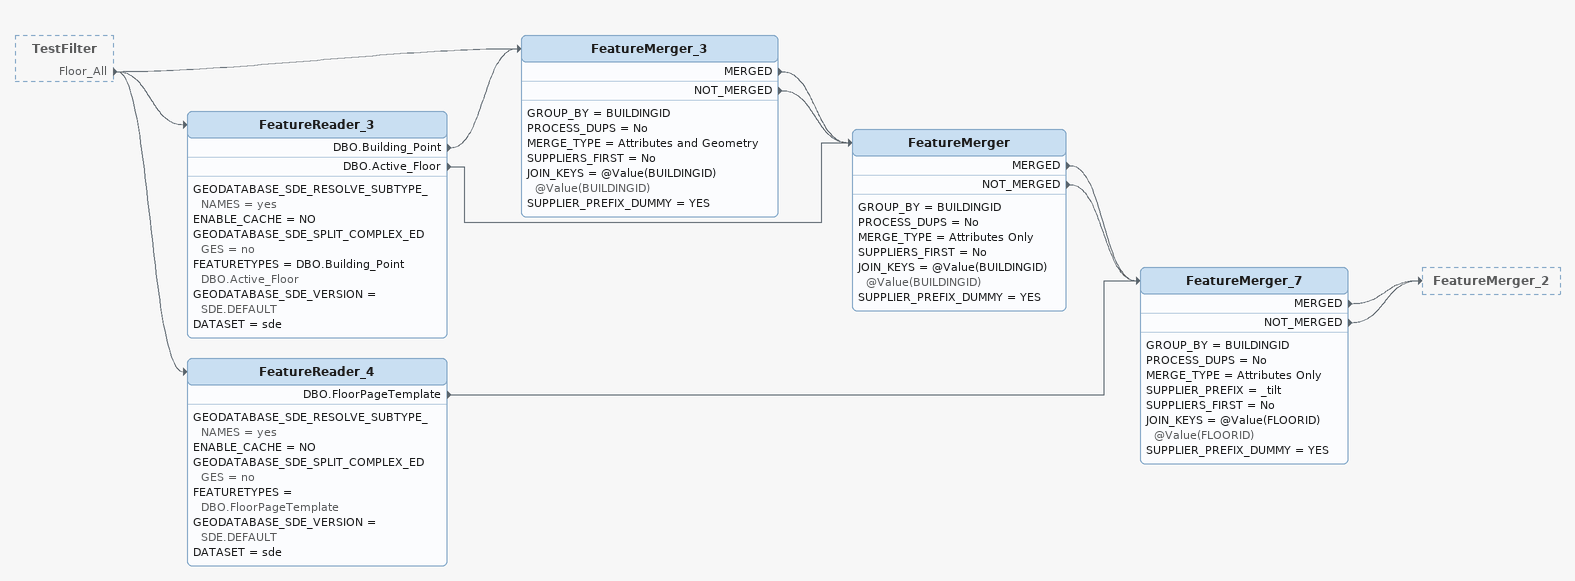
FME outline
TestFilter [outside]
    Floor_All -> FeatureMerger_3
    Floor_All -> FeatureReader_3
    Floor_All -> FeatureReader_4
FeatureReader_3
    GEODATABASE_SDE_RESOLVE_SUBTYPE_NAMES = yes
    ENABLE_CACHE = NO
    GEODATABASE_SDE_SPLIT_COMPLEX_EDGES = no
    FEATURETYPES = DBO.Building_Point DBO.Active_Floor
    GEODATABASE_SDE_VERSION = SDE.DEFAULT
    DATASET = sde
    DBO.Building_Point -> FeatureMerger_3
    DBO.Active_Floor -> FeatureMerger
FeatureMerger_3
    GROUP_BY = BUILDINGID
    PROCESS_DUPS = No
    MERGE_TYPE = Attributes and Geometry
    SUPPLIERS_FIRST = No
    JOIN_KEYS = @Value(BUILDINGID) @Value(BUILDINGID)
    SUPPLIER_PREFIX_DUMMY = YES
    MERGED -> FeatureMerger
    NOT_MERGED -> FeatureMerger
FeatureMerger
    GROUP_BY = BUILDINGID
    PROCESS_DUPS = No
    MERGE_TYPE = Attributes Only
    SUPPLIERS_FIRST = No
    JOIN_KEYS = @Value(BUILDINGID) @Value(BUILDINGID)
    SUPPLIER_PREFIX_DUMMY = YES
    MERGED -> FeatureMerger_7
    NOT_MERGED -> FeatureMerger_7
FeatureReader_4
    GEODATABASE_SDE_RESOLVE_SUBTYPE_NAMES = yes
    ENABLE_CACHE = NO
    GEODATABASE_SDE_SPLIT_COMPLEX_EDGES = no
    FEATURETYPES = DBO.FloorPageTemplate
    GEODATABASE_SDE_VERSION = SDE.DEFAULT
    DATASET = sde
    DBO.FloorPageTemplate -> FeatureMerger_7
FeatureMerger_7
    GROUP_BY = BUILDINGID
    PROCESS_DUPS = No
    MERGE_TYPE = Attributes Only
    SUPPLIER_PREFIX = _tilt
    SUPPLIERS_FIRST = No
    JOIN_KEYS = @Value(FLOORID) @Value(FLOORID)
    SUPPLIER_PREFIX_DUMMY = YES
    MERGED -> FeatureMerger_2
    NOT_MERGED -> FeatureMerger_2
